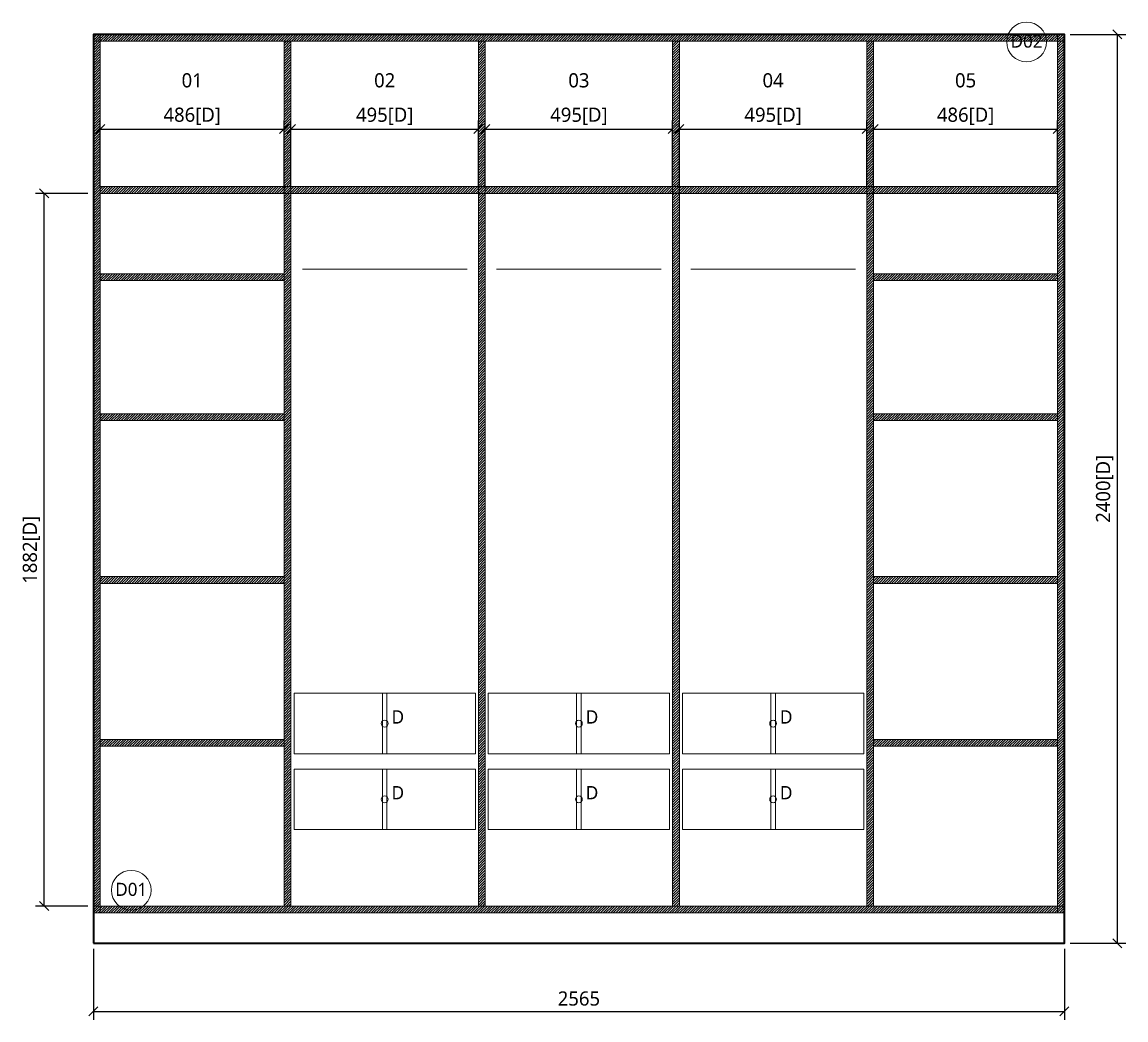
# Model space of a CAD drawing. Header units: millimetres. Extents: x -49496 to 320171, y -10186 to 2697.
# Drawn here: x 229812 to 232728, y -202 to 2432 of the extents above; entities that cross this region are included whole.
import ezdxf
from ezdxf.enums import TextEntityAlignment as Align

# ---------------------------------------------------------------- set-up
doc = ezdxf.new("R2010")
doc.units = ezdxf.units.MM
for name, color, linetype, lineweight in [('A-DETAIL', 7, 'Continuous', 18), ('A-DIM', 7, 'Continuous', 13), ('A-HATCH', 8, 'Continuous', 9), ('A-OUTLINE', 7, 'Continuous', 35), ('A-SYMBOL', 7, 'Continuous', 18), ('A-TEXT', 7, 'Continuous', 13)]:
    doc.layers.add(name, color=color, linetype=linetype, lineweight=lineweight)
doc.styles.add('CN', font='NotoSansCJK-Regular.ttc')
doc.styles.add('OpenSansCondensed-Light', font='OpenSansCondensed-Light.ttf')
doc.dimstyles.new('EZDXF', dxfattribs={"dimtxt": 0.25, "dimasz": 0.175, "dimexe": 0.375, "dimexo": 0.125, "dimgap": 0.1, "dimtad": 1, "dimlfac": 100, "dimzin": 12, "dimdsep": 46, "dimtxsty": 'OpenSansCondensed-Light', "dimblk": 'ARCHTICK', "dimcen": 2.5, "dimazin": 3, "dimtfac": 0.5, "dimtmove": 2, "dimatfit": 3, "dimarcsym": 0})

# ---------------------------------------------------------------- blocks, each defined once
blk = doc.blocks.new('_ARCHTICK')
at = {"color": 0, "linetype": 'ByBlock', "const_width": 0.15}
blk.add_lwpolyline([(-0.5, -0.5), (0.5, 0.5)], dxfattribs=at)
blk = doc.blocks.new('HW-HANDLE')
blk.add_lwpolyline([(-6, -80), (6, -80), (6, 80), (-6, 80)], close=True)
blk.add_circle((0, 0), 9)
at = {"style": 'CN'}
blk.add_attdef('STATUS', (18, 0), '', height=35, dxfattribs=at)

msp = doc.modelspace()

# ---------------------------------------------------------------- hatches: boundary and pattern name
at = {"layer": 'A-HATCH'}
h = msp.add_hatch(dxfattribs=at)
h.set_pattern_fill('ANSI31', scale=1.5)
h.paths.add_polyline_path([(230000, 2382), (232565, 2382), (232565, 2400), (230000, 2400)])
h = msp.add_hatch(dxfattribs=at)
h.set_pattern_fill('ANSI31', scale=1.5)
h.paths.add_polyline_path([(230000, 80), (230018, 80), (230018, 2400), (230000, 2400)])
h = msp.add_hatch(dxfattribs=at)
h.set_pattern_fill('ANSI31', scale=1.5)
h.paths.add_polyline_path([(232547, 80), (232565, 80), (232565, 2400), (232547, 2400)])
h = msp.add_hatch(dxfattribs=at)
h.set_pattern_fill('ANSI31', scale=1.5)
h.paths.add_polyline_path([(230504, 98), (230522, 98), (230522, 2382), (230504, 2382)])
h = msp.add_hatch(dxfattribs=at)
h.set_pattern_fill('ANSI31', scale=1.5)
h.paths.add_polyline_path([(231017, 98), (231035, 98), (231035, 2382), (231017, 2382)])
h = msp.add_hatch(dxfattribs=at)
h.set_pattern_fill('ANSI31', scale=1.5)
h.paths.add_polyline_path([(231530, 98), (231548, 98), (231548, 2382), (231530, 2382)])
h = msp.add_hatch(dxfattribs=at)
h.set_pattern_fill('ANSI31', scale=1.5)
h.paths.add_polyline_path([(232043, 98), (232061, 98), (232061, 2382), (232043, 2382)])
h = msp.add_hatch(dxfattribs=at)
h.set_pattern_fill('ANSI31', scale=1.5)
h.paths.add_polyline_path([(230018, 1980), (232547, 1980), (232547, 1998), (230018, 1998)])
h = msp.add_hatch(dxfattribs=at)
h.set_pattern_fill('ANSI31', scale=1.5)
h.paths.add_polyline_path([(230018, 1750), (230504, 1750), (230504, 1768), (230018, 1768)])
h = msp.add_hatch(dxfattribs=at)
h.set_pattern_fill('ANSI31', scale=1.5)
h.paths.add_polyline_path([(232061, 1750), (232547, 1750), (232547, 1768), (232061, 1768)])
h = msp.add_hatch(dxfattribs=at)
h.set_pattern_fill('ANSI31', scale=1.5)
h.paths.add_polyline_path([(230018, 1380), (230504, 1380), (230504, 1398), (230018, 1398)])
h = msp.add_hatch(dxfattribs=at)
h.set_pattern_fill('ANSI31', scale=1.5)
h.paths.add_polyline_path([(232061, 1380), (232547, 1380), (232547, 1398), (232061, 1398)])
h = msp.add_hatch(dxfattribs=at)
h.set_pattern_fill('ANSI31', scale=1.5)
h.paths.add_polyline_path([(230018, 950), (230504, 950), (230504, 968), (230018, 968)])
h = msp.add_hatch(dxfattribs=at)
h.set_pattern_fill('ANSI31', scale=1.5)
h.paths.add_polyline_path([(232061, 950), (232547, 950), (232547, 968), (232061, 968)])
h = msp.add_hatch(dxfattribs=at)
h.set_pattern_fill('ANSI31', scale=1.5)
h.paths.add_polyline_path([(230018, 520), (230504, 520), (230504, 538), (230018, 538)])
h = msp.add_hatch(dxfattribs=at)
h.set_pattern_fill('ANSI31', scale=1.5)
h.paths.add_polyline_path([(232061, 520), (232547, 520), (232547, 538), (232061, 538)])
h = msp.add_hatch(dxfattribs=at)
h.set_pattern_fill('ANSI31', scale=1.5)
h.paths.add_polyline_path([(230000, 80), (232565, 80), (232565, 98), (230000, 98)])

# ---------------------------------------------------------------- linework, layer by layer
at = {"layer": 'A-DETAIL'}
for points in [[(230000, 2382), (232565, 2382), (232565, 2400), (230000, 2400)], [(230000, 80), (230018, 80), (230018, 2400), (230000, 2400)], [(232547, 80), (232565, 80), (232565, 2400), (232547, 2400)], [(230504, 98), (230522, 98), (230522, 2382), (230504, 2382)], [(231017, 98), (231035, 98), (231035, 2382), (231017, 2382)], [(231530, 98), (231548, 98), (231548, 2382), (231530, 2382)], [(232043, 98), (232061, 98), (232061, 2382), (232043, 2382)], [(230018, 1980), (232547, 1980), (232547, 1998), (230018, 1998)], [(230018, 1750), (230504, 1750), (230504, 1768), (230018, 1768)], [(232061, 1750), (232547, 1750), (232547, 1768), (232061, 1768)], [(230018, 1380), (230504, 1380), (230504, 1398), (230018, 1398)], [(232061, 1380), (232547, 1380), (232547, 1398), (232061, 1398)], [(230018, 950), (230504, 950), (230504, 968), (230018, 968)], [(232061, 950), (232547, 950), (232547, 968), (232061, 968)], [(230530, 500), (231009, 500), (231009, 660), (230530, 660)], [(231043, 500), (231522, 500), (231522, 660), (231043, 660)], [(231556, 500), (232035, 500), (232035, 660), (231556, 660)], [(230018, 520), (230504, 520), (230504, 538), (230018, 538)], [(232061, 520), (232547, 520), (232547, 538), (232061, 538)], [(230530, 300), (231009, 300), (231009, 460), (230530, 460)], [(231043, 300), (231522, 300), (231522, 460), (231043, 460)], [(231556, 300), (232035, 300), (232035, 460), (231556, 460)], [(230000, 80), (232565, 80), (232565, 98), (230000, 98)]]:
    msp.add_lwpolyline(points, close=True, dxfattribs=at)
at = {"layer": 'A-OUTLINE'}
msp.add_lwpolyline([(230000, 0), (232565, 0), (232565, 2400), (230000, 2400)], close=True, dxfattribs=at)
at = {"layer": 'A-SYMBOL'}
for p, q in [((230552, 1780), (230987, 1780)), ((231065, 1780), (231500, 1780)), ((231578, 1780), (232013, 1780))]:
    msp.add_line(p, q, dxfattribs=at)
for centre in [(232465, 2380), (230100, 140)]:
    msp.add_circle(centre, 52.5, dxfattribs=at)

# ---------------------------------------------------------------- block references
for p in [(230769.5, 580), (231282.5, 580), (231795.5, 580), (230769.5, 380), (231282.5, 380), (231795.5, 380)]:
    msp.add_blockref('HW-HANDLE', p, dxfattribs=at).add_auto_attribs({'STATUS': 'D'})

# ---------------------------------------------------------------- texts
at = {"layer": 'A-SYMBOL', "style": 'CN'}
for s, p in [('D02', (232465, 2365)), ('D01', (230100, 125))]:
    msp.add_text(s, height=34.5, dxfattribs=at).set_placement(p, align=Align.CENTER)
at = {"layer": 'A-TEXT', "style": 'CN'}
for s, p in [('01', (230261, 2260)), ('02', (230769.5, 2260)), ('03', (231282.5, 2260)), ('04', (231795.5, 2260)), ('05', (232304, 2260))]:
    msp.add_text(s, height=37.5, dxfattribs=at).set_placement(p, align=Align.CENTER)

# ---------------------------------------------------------------- dimensions: what is measured, and where the dimension line sits
at = {"layer": 'A-DIM'}
for base, p1, p2 in [((232705, 0), (232565, 0), (232565, 2400)), ((229870, 98), (230000, 98), (230000, 1980))]:
    msp.add_linear_dim(base=base, p1=p1, p2=p2, angle=90, dimstyle='EZDXF', override={"dimscale": 15, "dimtxt": 2.5, "dimasz": 2, "dimexe": 1.5, "dimexo": 1, "dimgap": 1, "dimtad": 1, "dimdec": 0, "dimlfac": 1, "dimzin": 8, "dimpost": '<>[D]', "dimtxsty": 'CN', "dimtsz": 0.8, "dimclrd": 0, "dimclre": 0, "dimclrt": 0}, dxfattribs=at).render()
for base, p1, p2, override in [((230018, 2150), (230018, 1980), (230504, 1980), {"dimscale": 15, "dimtxt": 2.5, "dimasz": 2, "dimexe": 1.5, "dimexo": 1, "dimgap": 1, "dimtad": 1, "dimdec": 0, "dimlfac": 1, "dimzin": 8, "dimpost": '<>[D]', "dimtxsty": 'CN', "dimtsz": 0.8, "dimclrd": 0, "dimclre": 0, "dimclrt": 0}), ((230522, 2150), (230522, 1980), (231017, 1980), {"dimscale": 15, "dimtxt": 2.5, "dimasz": 2, "dimexe": 1.5, "dimexo": 1, "dimgap": 1, "dimtad": 1, "dimdec": 0, "dimlfac": 1, "dimzin": 8, "dimpost": '<>[D]', "dimtxsty": 'CN', "dimtsz": 0.8, "dimclrd": 0, "dimclre": 0, "dimclrt": 0}), ((231035, 2150), (231035, 1980), (231530, 1980), {"dimscale": 15, "dimtxt": 2.5, "dimasz": 2, "dimexe": 1.5, "dimexo": 1, "dimgap": 1, "dimtad": 1, "dimdec": 0, "dimlfac": 1, "dimzin": 8, "dimpost": '<>[D]', "dimtxsty": 'CN', "dimtsz": 0.8, "dimclrd": 0, "dimclre": 0, "dimclrt": 0}), ((231548, 2150), (231548, 1980), (232043, 1980), {"dimscale": 15, "dimtxt": 2.5, "dimasz": 2, "dimexe": 1.5, "dimexo": 1, "dimgap": 1, "dimtad": 1, "dimdec": 0, "dimlfac": 1, "dimzin": 8, "dimpost": '<>[D]', "dimtxsty": 'CN', "dimtsz": 0.8, "dimclrd": 0, "dimclre": 0, "dimclrt": 0}), ((232061, 2150), (232061, 1980), (232547, 1980), {"dimscale": 15, "dimtxt": 2.5, "dimasz": 2, "dimexe": 1.5, "dimexo": 1, "dimgap": 1, "dimtad": 1, "dimdec": 0, "dimlfac": 1, "dimzin": 8, "dimpost": '<>[D]', "dimtxsty": 'CN', "dimtsz": 0.8, "dimclrd": 0, "dimclre": 0, "dimclrt": 0}), ((230000, -180), (230000, 0), (232565, 0), {"dimscale": 15, "dimtxt": 2.5, "dimasz": 2, "dimexe": 1.5, "dimexo": 1, "dimgap": 1, "dimtad": 1, "dimdec": 0, "dimlfac": 1, "dimzin": 8, "dimpost": '', "dimtxsty": 'CN', "dimtsz": 0.8, "dimclrd": 0, "dimclre": 0, "dimclrt": 0})]:
    msp.add_linear_dim(base=base, p1=p1, p2=p2, dimstyle='EZDXF', override=override, dxfattribs=at).render()

doc.saveas('drawing.dxf')
